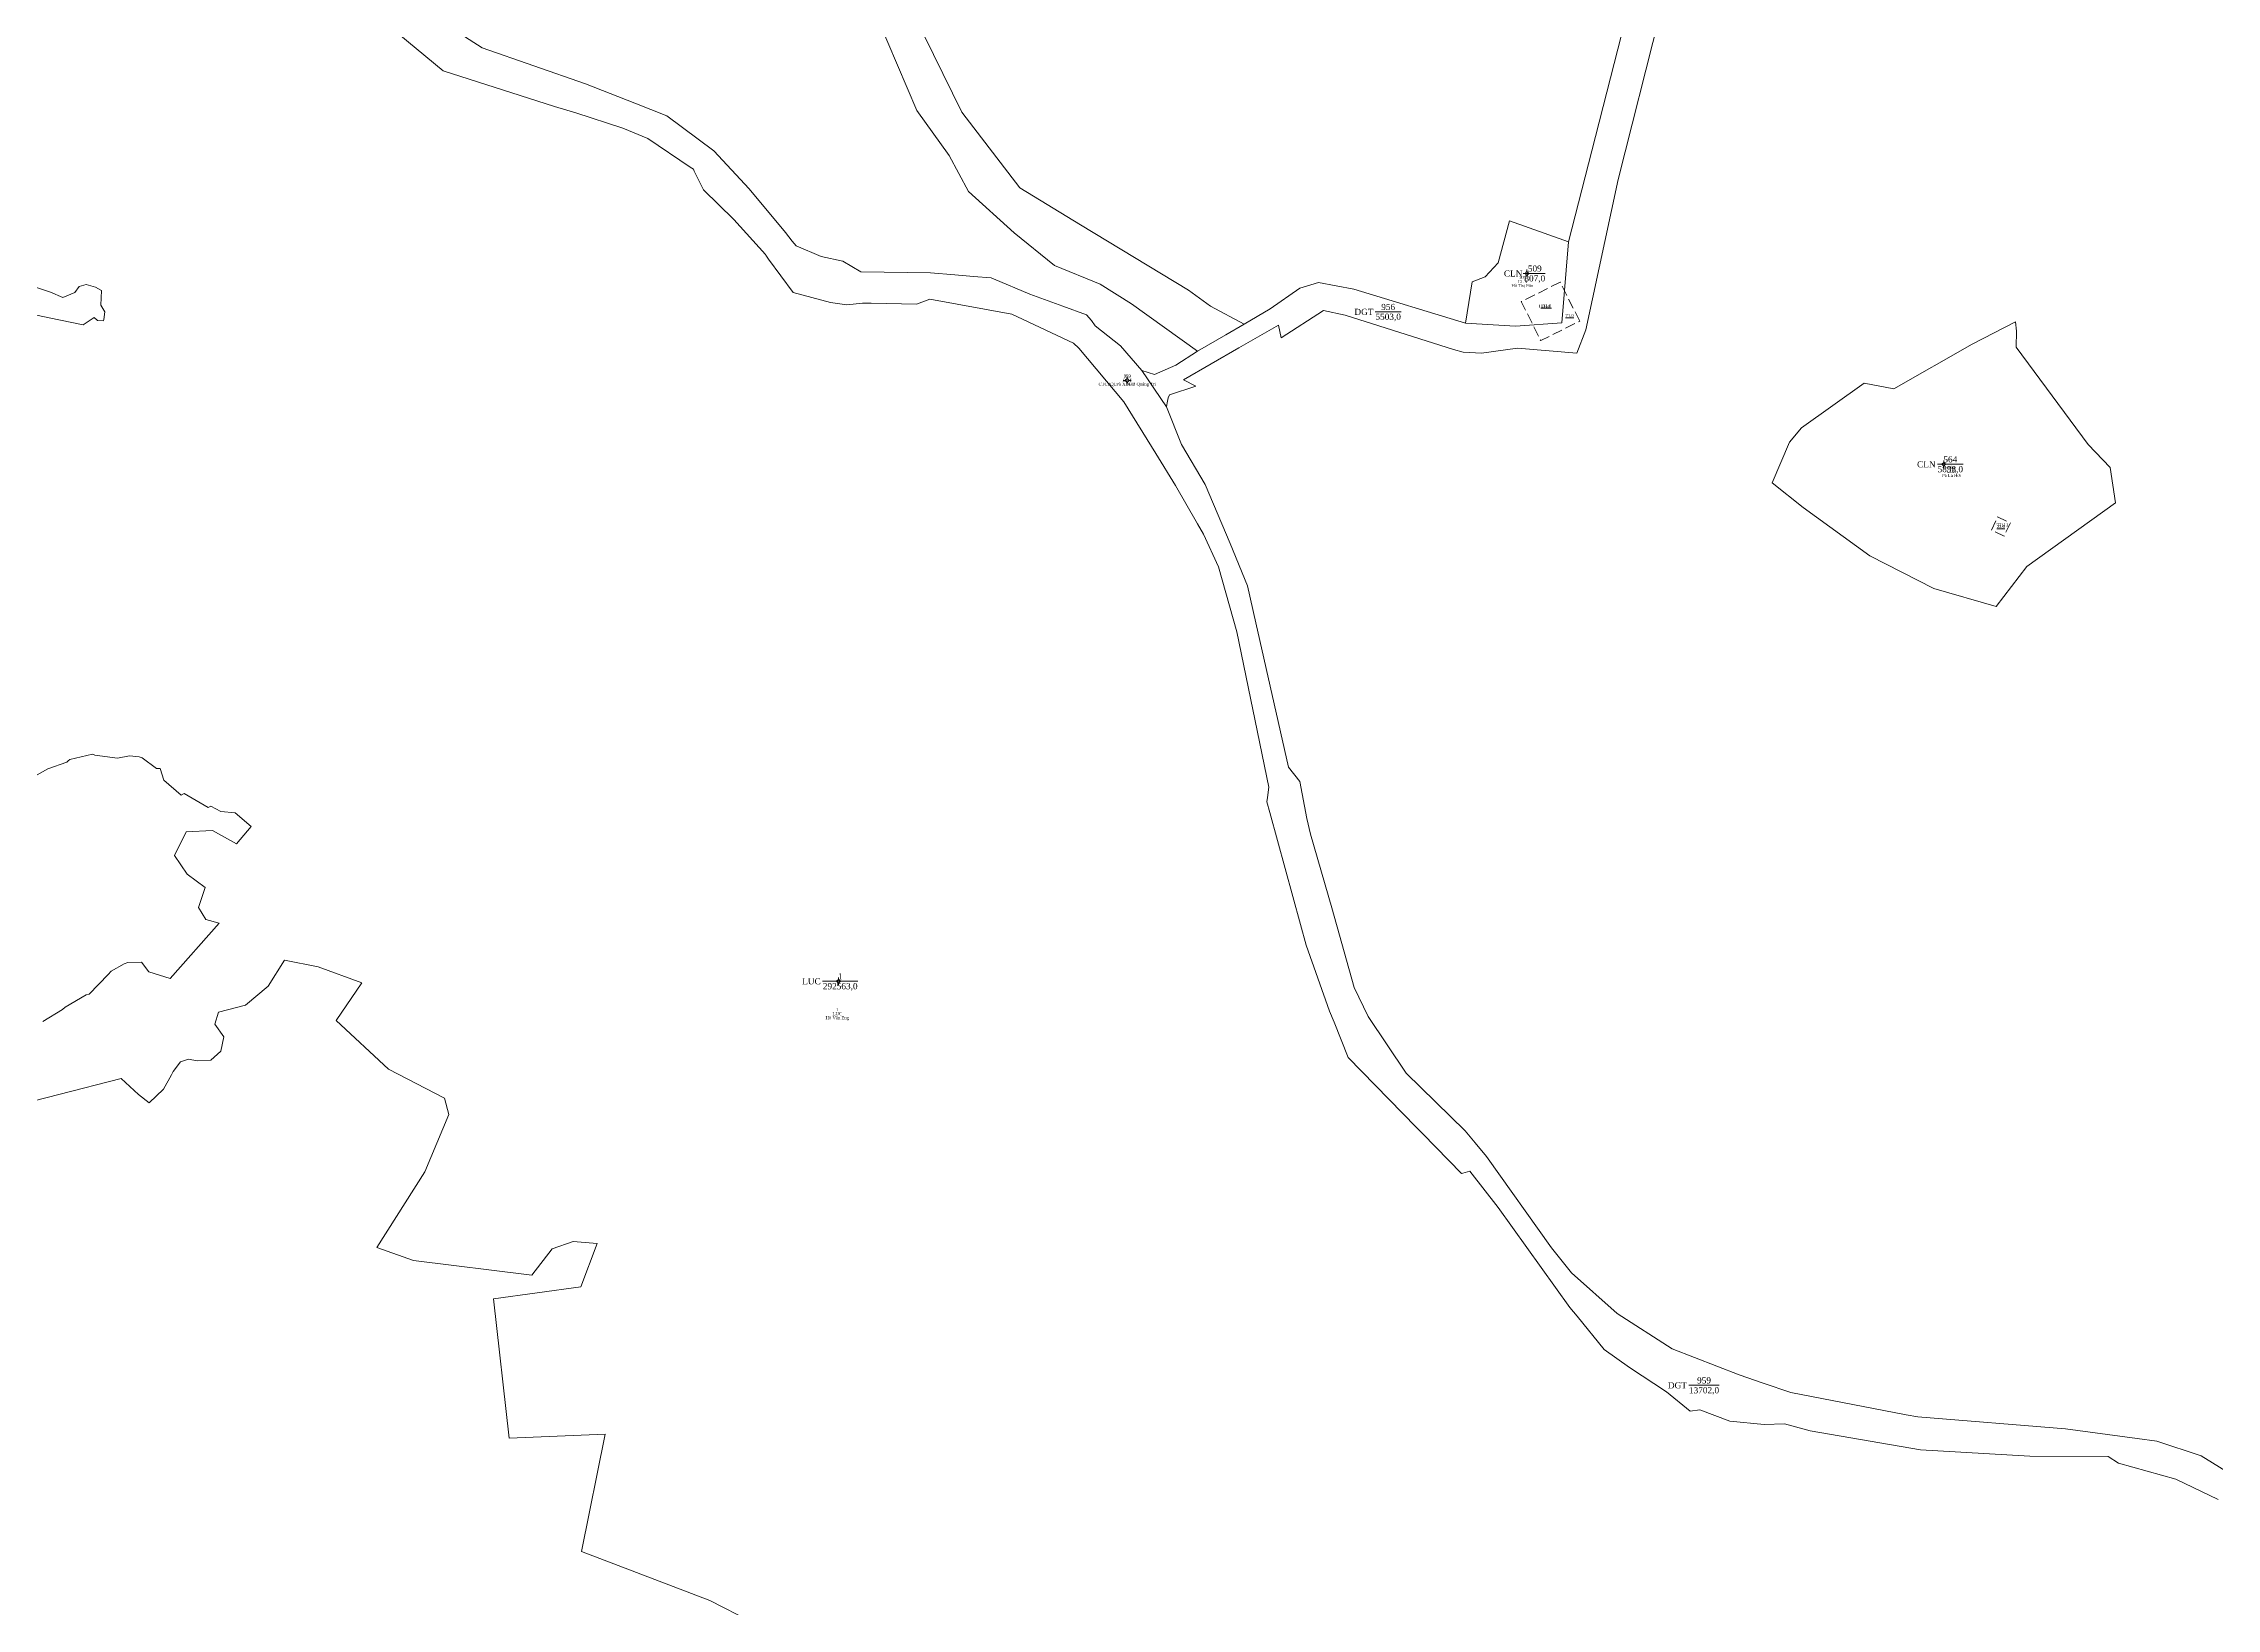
# Model space of a CAD drawing. Header units: metres. Extents: x 543340 to 549474, y 1840490 to 1845220.
# Drawn here: x 547157 to 547866, y 1841148 to 1841659 of the extents above; entities that cross this region are included whole.
import ezdxf
from ezdxf.enums import TextEntityAlignment as Align

# ---------------------------------------------------------------- set-up
doc = ezdxf.new("R2010")
doc.units = ezdxf.units.M
doc.header["$MEASUREMENT"] = 0
doc.linetypes.add('DGN Style 3', pattern=[4.697227, 3.355162, -1.342065])
for name, color, linetype, lineweight in [('Level 10', 7, 'Continuous', 0), ('Level 11', 7, 'Continuous', 0), ('Level 13', 7, 'Continuous', 0), ('Level 15', 7, 'Continuous', 0), ('Level 2', 7, 'Continuous', 0), ('Level 28', 7, 'Continuous', 0), ('Level 30', 7, 'Continuous', 0), ('Level 4', 7, 'Continuous', 0), ('Level 5', 7, 'Continuous', 0)]:
    doc.layers.add(name, color=color, linetype=linetype, lineweight=lineweight)
doc.styles.add('Style-Times New Roman', font='times.ttf')

# ---------------------------------------------------------------- blocks, each defined once
blk = doc.blocks.new('CENTRD')
at = {"layer": 'Level 11', "linetype": 'Continuous', "lineweight": 0}
h = blk.add_hatch(color=1, dxfattribs=at)
edge = h.paths.add_edge_path()
edge.add_arc((0, 0), 1.5, 0, 360)
at = {"layer": 'Level 11', "color": 1, "linetype": 'Continuous', "lineweight": 0}
for p, q in [((-6.25, 0), (-12.5, 0)), ((0, 6.25), (-6.25, 0)), ((-6.25, 0), (0, -6.25)), ((0, 12.5), (0, 6.25)), ((6.25, 0), (0, 6.25)), ((0, -6.25), (6.25, 0)), ((12.5, 0), (6.25, 0)), ((0, -6.25), (0, -12.5))]:
    blk.add_line(p, q, dxfattribs=at)
blk = doc.blocks.new('N_THUA_198')
at = {"layer": 'Level 13', "color": 1, "linetype": 'Continuous', "lineweight": 0}
blk.add_line((-5.19, 0), (6.33, 0), dxfattribs=at)
at = {"layer": 'Level 13', "color": 5, "linetype": 'Continuous', "lineweight": 0, "style": 'Style-Times New Roman'}
blk.add_text('1', height=2, dxfattribs=at).set_placement((0.57, 1.6), align=Align.MIDDLE_CENTER)
at = {"layer": 'Level 2', "color": 3, "linetype": 'Continuous', "lineweight": 0, "style": 'Style-Times New Roman'}
blk.add_text('LUC', height=2, dxfattribs=at).set_placement((-5.79, 0), align=Align.MIDDLE_RIGHT)
at = {"layer": 'Level 4', "color": 1, "linetype": 'Continuous', "lineweight": 0, "style": 'Style-Times New Roman'}
blk.add_text('292563,0', height=2, dxfattribs=at).set_placement((0.57, -1.6), align=Align.MIDDLE_CENTER)
blk = doc.blocks.new('N_THUA_253')
at = {"layer": 'Level 13', "color": 1, "linetype": 'Continuous', "lineweight": 0}
blk.add_line((-0.87, 0), (5.98, 0), dxfattribs=at)
at = {"layer": 'Level 13', "color": 5, "linetype": 'Continuous', "lineweight": 0, "style": 'Style-Times New Roman'}
blk.add_text('509', height=2, dxfattribs=at).set_placement((2.56, 1.6), align=Align.MIDDLE_CENTER)
at = {"layer": 'Level 2', "color": 3, "linetype": 'Continuous', "lineweight": 0, "style": 'Style-Times New Roman'}
blk.add_text('CLN', height=2, dxfattribs=at).set_placement((-1.47, 0), align=Align.MIDDLE_RIGHT)
at = {"layer": 'Level 4', "color": 1, "linetype": 'Continuous', "lineweight": 0, "style": 'Style-Times New Roman'}
blk.add_text('807,0', height=2, dxfattribs=at).set_placement((2.56, -1.6), align=Align.MIDDLE_CENTER)
blk = doc.blocks.new('N_THUA_254')
at = {"layer": 'Level 13', "color": 1, "linetype": 'Continuous', "lineweight": 0}
blk.add_line((-2.04, 0), (6.37, 0), dxfattribs=at)
at = {"layer": 'Level 13', "color": 5, "linetype": 'Continuous', "lineweight": 0, "style": 'Style-Times New Roman'}
blk.add_text('564', height=2, dxfattribs=at).set_placement((2.16, 1.6), align=Align.MIDDLE_CENTER)
at = {"layer": 'Level 2', "color": 3, "linetype": 'Continuous', "lineweight": 0, "style": 'Style-Times New Roman'}
blk.add_text('CLN', height=2, dxfattribs=at).set_placement((-2.64, 0), align=Align.MIDDLE_RIGHT)
at = {"layer": 'Level 4', "color": 1, "linetype": 'Continuous', "lineweight": 0, "style": 'Style-Times New Roman'}
blk.add_text('5898,0', height=2, dxfattribs=at).set_placement((2.16, -1.6), align=Align.MIDDLE_CENTER)
blk = doc.blocks.new('N_THUA_271')
at = {"layer": 'Level 13', "color": 1, "linetype": 'Continuous', "lineweight": 0}
blk.add_line((-1.8, 0), (6.61, 0), dxfattribs=at)
at = {"layer": 'Level 13', "color": 5, "linetype": 'Continuous', "lineweight": 0, "style": 'Style-Times New Roman'}
blk.add_text('956', height=2, dxfattribs=at).set_placement((2.4, 1.6), align=Align.MIDDLE_CENTER)
at = {"layer": 'Level 2', "color": 3, "linetype": 'Continuous', "lineweight": 0, "style": 'Style-Times New Roman'}
blk.add_text('DGT', height=2, dxfattribs=at).set_placement((-2.4, 0), align=Align.MIDDLE_RIGHT)
at = {"layer": 'Level 4', "color": 1, "linetype": 'Continuous', "lineweight": 0, "style": 'Style-Times New Roman'}
blk.add_text('5503,0', height=2, dxfattribs=at).set_placement((2.4, -1.6), align=Align.MIDDLE_CENTER)
blk = doc.blocks.new('N_THUA_272')
at = {"layer": 'Level 13', "color": 1, "linetype": 'Continuous', "lineweight": 0}
blk.add_line((-2.97, 0), (6.99, 0), dxfattribs=at)
at = {"layer": 'Level 13', "color": 5, "linetype": 'Continuous', "lineweight": 0, "style": 'Style-Times New Roman'}
blk.add_text('959', height=2, dxfattribs=at).set_placement((2.01, 1.6), align=Align.MIDDLE_CENTER)
at = {"layer": 'Level 2', "color": 3, "linetype": 'Continuous', "lineweight": 0, "style": 'Style-Times New Roman'}
blk.add_text('DGT', height=2, dxfattribs=at).set_placement((-3.57, 0), align=Align.MIDDLE_RIGHT)
at = {"layer": 'Level 4', "color": 1, "linetype": 'Continuous', "lineweight": 0, "style": 'Style-Times New Roman'}
blk.add_text('13702,0', height=2, dxfattribs=at).set_placement((2.01, -1.6), align=Align.MIDDLE_CENTER)

msp = doc.modelspace()

# ---------------------------------------------------------------- linework, layer by layer
at = {"layer": 'Level 10', "color": 7, "lineweight": 0}
msp.add_line((547515.24, 1841552), (547523.31, 1841540.25), dxfattribs=at)
at = {"layer": 'Level 10', "color": 7, "lineweight": 0, "flags": 128}
for points in [[(547311.97, 1841816.38), (547330.12, 1841790.9), (547331.26, 1841772.17), (547337.83, 1841757.27), (547343.92, 1841748.39), (547346.35, 1841747.35), (547351.12, 1841743.15), (547361.54, 1841739.19), (547368.69, 1841738.69), (547381.28, 1841743.89), (547395.73, 1841743.39), (547397.34, 1841741.25), (547401.34, 1841738.3), (547415.99, 1841695.92), (547426.14, 1841673.87), (547441.92, 1841636.82), (547452.45, 1841622.19), (547458.77, 1841610.42), (547473.59, 1841596.91), (547486.78, 1841586.34), (547501.63, 1841580.17), (547511.83, 1841573.79), (547533.39, 1841558.31)], [(547654.31, 1841594.04), (547661.93, 1841623.7), (547674.17, 1841671.33), (547674.46, 1841680.22), (547678.47, 1841697.89)], [(547269.84, 1841664.35), (547287.45, 1841649.71), (547323.74, 1841638.12), (547330.64, 1841636.11), (547346.04, 1841631.11), (547354.13, 1841627.7), (547368.01, 1841618.32), (547369.01, 1841617.65), (547369.31, 1841617.06), (547372.36, 1841610.96), (547382.22, 1841601.27), (547384.25, 1841599.03), (547392.5, 1841589.92), (547392.64, 1841589.69), (547393.48, 1841588.33), (547401.56, 1841577.51), (547413.74, 1841574.18), (547419.07, 1841573.46), (547424.2, 1841574.06), (547426.94, 1841574.01), (547441.8, 1841573.71), (547446.15, 1841575.36), (547472.86, 1841570.37), (547492.94, 1841560.93), (547494.66, 1841559.39), (547509.34, 1841541.81), (547519.8, 1841525), (547526.2, 1841514.6), (547533.38, 1841502.1), (547535.35, 1841498.67), (547540.28, 1841488.07), (547546.21, 1841466.83), (547556.68, 1841416.18), (547556.22, 1841412.79), (547556.04, 1841411.43), (547557, 1841407.9), (547566.95, 1841371.44), (547568.78, 1841364.73), (547576.44, 1841343.2), (547577.91, 1841339.54), (547582.53, 1841328.09), (547604.69, 1841305.39), (547606.88, 1841303.14), (547619.46, 1841290.25), (547619.86, 1841290.36), (547622.19, 1841290.98), (547631.41, 1841279.16), (547654.81, 1841246.59), (547657.13, 1841243.73), (547665.95, 1841232.85), (547674.29, 1841227.02), (547686.36, 1841219.02), (547694.06, 1841212.79), (547697.17, 1841213.13), (547706.92, 1841209.48), (547718.16, 1841208.44), (547724.76, 1841208.59), (547733.19, 1841206.32), (547769.18, 1841200.15), (547804.83, 1841198.11), (547830.36, 1841197.98), (547833.7, 1841195.76), (547852.41, 1841190.54), (547866.22, 1841183.98)], [(547290.15, 1841663.64), (547300.12, 1841657.28), (547300.18, 1841657.24), (547333.81, 1841645.48), (547349.88, 1841639.18), (547360.34, 1841635.07), (547375.67, 1841623.64), (547387.17, 1841611.26), (547399.03, 1841597.08), (547401.22, 1841594.25), (547402.49, 1841592.66), (547410.73, 1841589.17), (547417.79, 1841587.73), (547423.63, 1841584.2), (547446.36, 1841583.93), (547454.28, 1841583.26), (547460.35, 1841582.75), (547466.13, 1841582.26), (547466.92, 1841581.92), (547478.72, 1841576.9), (547489.44, 1841573.02), (547497.15, 1841570.22), (547498.82, 1841568.4), (547499.98, 1841566.65), (547508.23, 1841560.1), (547515.24, 1841552)], [(547441.16, 1841667.65), (547456.58, 1841636.29), (547475.46, 1841611.59), (547495.19, 1841599.53), (547530.45, 1841578.28), (547537.63, 1841573), (547548.62, 1841567.2)], [(547523.31, 1841540.25), (547523.54, 1841541.5), (547523.77, 1841543.16), (547524.24, 1841544.13), (547532.84, 1841546.98), (547528.81, 1841549.04), (547546.89, 1841559.42), (547559.75, 1841566.8), (547560.68, 1841562.73), (547574.5, 1841571.61), (547581.52, 1841570.09), (547616.86, 1841558.85), (547620.04, 1841557.98), (547626.02, 1841557.74), (547637.77, 1841559.29), (547657.1, 1841557.66), (547660.06, 1841565.32), (547670.51, 1841614.37), (547684.17, 1841667.97)], [(547620.76, 1841567.5), (547622.93, 1841580.98), (547627.13, 1841582.62), (547631.46, 1841587.15), (547635.1, 1841600.86), (547654.31, 1841594.04)], [(547620.76, 1841567.5), (547637.06, 1841566.52), (547652.13, 1841567.62), (547654.31, 1841594.04)], [(547150.9, 1841580.45), (547159.42, 1841577.59), (547163.47, 1841575.89), (547167.31, 1841577.53), (547168.77, 1841579.45), (547171.06, 1841580.11), (547174.03, 1841579.25), (547176.06, 1841578.14), (547175.77, 1841573.31), (547177.11, 1841571.22), (547176.74, 1841568.68), (547176.74, 1841568.68), (547176.67, 1841568.25), (547174.75, 1841568.38), (547173.65, 1841569.34), (547170.03, 1841566.99), (547158.97, 1841569.27), (547153.33, 1841570.39)], [(547548.62, 1841567.2), (547557.11, 1841572.16), (547566.76, 1841578.93), (547572.82, 1841580.72), (547584.35, 1841578.54), (547620.76, 1841567.5)], [(547533.39, 1841558.31), (547542.66, 1841563.72), (547548.62, 1841567.2)], [(547832.66, 1841508.91), (547831.02, 1841520.43), (547823.83, 1841527.97), (547800.31, 1841559.64), (547800.41, 1841564.92), (547800.15, 1841567.89), (547785.97, 1841560.68), (547760.47, 1841546.04), (547750.81, 1841547.91), (547730.35, 1841533.32), (547726.45, 1841528.7), (547720.77, 1841515.44), (547730.82, 1841507.39), (547752.64, 1841491.66), (547773.44, 1841480.93), (547793.79, 1841475.08), (547803.83, 1841488.14), (547832.66, 1841508.91)], [(547515.24, 1841552), (547519.41, 1841550.79), (547526.33, 1841553.76), (547533.39, 1841558.31)], [(547523.31, 1841540.25), (547528.15, 1841527.89), (547535.85, 1841514.92), (547544.04, 1841495.62), (547549.74, 1841481.81), (547552.4, 1841469.77), (547563.06, 1841422.7), (547566.73, 1841418.08), (547569.01, 1841406), (547570.24, 1841400.91), (547577.18, 1841376.81), (547584.45, 1841350.91), (547588.99, 1841341.4), (547601.39, 1841322.98), (547620.7, 1841304.17), (547623.95, 1841300.28), (547627.66, 1841295.83), (547648.85, 1841266.05), (547655.28, 1841257.85), (547670.22, 1841244.57), (547688.13, 1841233.04), (547709.96, 1841224.61), (547717.81, 1841221.93), (547726.9, 1841218.88), (547764.49, 1841211.6), (547768.24, 1841210.88), (547816.4, 1841207.01), (547839.79, 1841203.83), (547846.22, 1841202.95), (547860.67, 1841198.2), (547870.33, 1841192.2)], [(547147.54, 1841415.99), (547158.57, 1841422.21), (547164.71, 1841424.33), (547165.18, 1841424.76), (547165.65, 1841425.19), (547173.12, 1841426.95), (547173.87, 1841426.6), (547181.22, 1841425.69), (547185.11, 1841426.47), (547188.26, 1841426.14), (547189.26, 1841425.77), (547193.98, 1841422.28), (547194.56, 1841422.26), (547195.15, 1841422.25), (547196.37, 1841418.5), (547201.97, 1841413.59), (547202.95, 1841414.11), (547210.79, 1841409.59), (547211.21, 1841409.81), (547211.63, 1841410.03), (547214.93, 1841408.25), (547219.56, 1841407.88), (547224.79, 1841403.33), (547220.03, 1841397.72), (547212.23, 1841402.02), (547203.6, 1841401.6), (547199.81, 1841393.88), (547204, 1841387.81), (547209.81, 1841383.46), (547207.69, 1841376.98), (547210.04, 1841373.02), (547214.35, 1841371.85), (547198.4, 1841353.87), (547191.49, 1841355.98), (547189.04, 1841359.11), (547184.61, 1841359.05), (547183.4, 1841358.56), (547179.22, 1841356.23), (547178.21, 1841355.11), (547172.02, 1841348.76), (547171.04, 1841348.45), (547164.16, 1841344.45), (547163.28, 1841343.71), (547156.9, 1841339.8)], [(547121.32, 1841305.56), (547182.46, 1841321.2), (547188.07, 1841316.04), (547191.57, 1841313.28), (547196.19, 1841317.76), (547198.89, 1841322.37), (547199.4, 1841323.5), (547201.74, 1841326.69), (547204.44, 1841327.54), (547207.26, 1841326.98), (547211.64, 1841327.18), (547214.9, 1841330.07), (547215.93, 1841334.77), (547212.96, 1841338.97), (547214.16, 1841342.82), (547223.02, 1841345.12), (547230.34, 1841351.35), (547235.69, 1841359.76), (547246.67, 1841357.61), (547260.96, 1841352.44), (547252.57, 1841340.07), (547269.65, 1841324.26), (547287.88, 1841314.85), (547289.32, 1841309.51), (547281.41, 1841290.76), (547265.76, 1841266.16), (547277.76, 1841261.9), (547316.33, 1841257.12), (547322.94, 1841265.72), (547329.86, 1841268.1), (547337.61, 1841267.42), (547332.34, 1841253.33), (547303.88, 1841249.4), (547308.94, 1841203.92), (547340.27, 1841205.2), (547332.52, 1841167.02), (547374.43, 1841150.98), (547387.96, 1841144.07)]]:
    msp.add_lwpolyline(points, dxfattribs=at)
at = {"layer": 'Level 30', "color": 5, "linetype": 'DGN Style 3', "lineweight": 13, "flags": 128}
for points in [[(547658.01, 1841568.15), (547651.66, 1841580.85), (547638.96, 1841574.5), (547645.31, 1841561.8), (547658.01, 1841568.15)], [(547798.44, 1841502.36), (547796.38, 1841498.02), (547792.23, 1841499.99), (547794.28, 1841504.33), (547798.44, 1841502.36)]]:
    msp.add_lwpolyline(points, dxfattribs=at)

# ---------------------------------------------------------------- block references
at = {"layer": 'Level 11', "color": 1, "linetype": 'Continuous', "lineweight": 0, "xscale": 0.1, "yscale": 0.1, "zscale": 0.1}
for p in [(547640.8, 1841583.69), (547510.48, 1841548.78), (547776.69, 1841521.48), (547416.32, 1841352.91)]:
    msp.add_blockref('CENTRD', p, dxfattribs=at)
at = {"layer": 'Level 2', "color": 3, "linetype": 'Continuous', "lineweight": 0}
for name, p in [('N_THUA_253', (547640.8, 1841583.69)), ('N_THUA_271', (547593.16, 1841571.18)), ('N_THUA_254', (547776.69, 1841521.48)), ('N_THUA_198', (547416.32, 1841352.91)), ('N_THUA_272', (547696.54, 1841221.17))]:
    msp.add_blockref(name, p, dxfattribs=at)

# ---------------------------------------------------------------- texts
at = {"layer": 'Level 15', "color": 1, "linetype": 'Continuous', "lineweight": 0, "char_height": 1, "attachment_point": 5, "line_spacing_factor": 0.790495, "style": 'Style-Times New Roman'}
for s, insert in [('509\\PCLN\\PHồ Thị Pờn', (547639.33, 1841580.94)), ('959\\PDGT\\PCTCPQLvà XDĐB Quảng Tri', (547510.48, 1841548.78)), ('564\\PCLN\\PPả La Hơi', (547779.27, 1841519.14)), ('1\\PLUC\\PHồ Văn Eng', (547415.95, 1841342.19))]:
    msp.add_mtext(s, dxfattribs=dict(at, insert=insert))
at = {"layer": 'Level 28', "color": 1, "lineweight": 0, "style": 'Style-Times New Roman'}
for s, p in [('TD14', (547644.47, 1841572.49)), ('TD13', (547793.98, 1841501.1))]:
    msp.add_text(s, height=1.07, dxfattribs=at).set_placement(p)
at = {"layer": 'Level 5', "color": 5, "linetype": 'Continuous', "lineweight": 0, "style": 'Style-Times New Roman'}
for s, p in [('%%u131,0%%U', (547647.04, 1841573.09)), ('%%u71,0%%U', (547654.71, 1841569.98)), ('%%u22,0%%U', (547795.33, 1841501.17))]:
    msp.add_text(s, height=1, dxfattribs=at).set_placement(p, align=Align.MIDDLE_CENTER)

doc.saveas('drawing.dxf')
